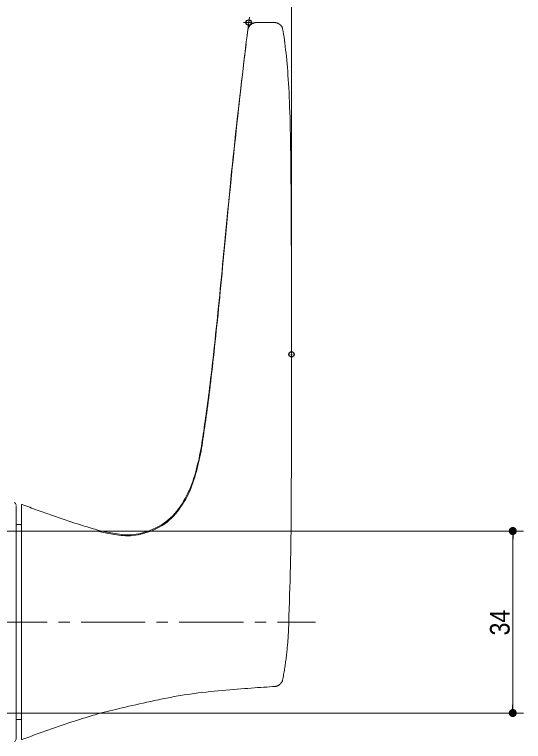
# Model space of a CAD drawing. Units: millimetres, scale not verified. Extents: x -606 to 606, y -304 to 304.
# Drawn here: x -132.4 to -37.3, y 15.2 to 151 of the extents above; entities that cross this region are included whole.
import ezdxf
from ezdxf.enums import TextEntityAlignment as Align

# ---------------------------------------------------------------- set-up
doc = ezdxf.new("R2010")
doc.units = ezdxf.units.MM
doc.header["$LTSCALE"] = 2
doc.header["$PDMODE"] = 32
doc.header["$PDSIZE"] = 1
doc.linetypes.add('USER1', pattern=[9.172222, 5.997222, -1.058333, 1.058333, -1.058333])
for name, color, linetype, lineweight in [('0-1_3一般', 7, 'Continuous', 15), ('0-2_2寸法-1', 7, 'Continuous', 5), ('0-3_0', 7, 'Continuous', 25)]:
    doc.layers.add(name, color=color, linetype=linetype, lineweight=lineweight)
doc.layers.add('0-4_Defpoints', color=7, linetype='Continuous')
doc.styles.add('ＭＳ Ｐゴシック', font='')
doc.styles.get('ＭＳ Ｐゴシック').set_extended_font_data('MS PGothic')

# ---------------------------------------------------------------- blocks, each defined once
blk = doc.blocks.new('_Dot')
at = {"layer": '0-3_0'}
blk.add_line((-1, 0), (-2, 0), dxfattribs=at)
for points in [[(0, 0), (-1, 0), (-0.992, 0.125)], [(0, 0), (-0.992, -0.125), (-1, 0)], [(0, 0), (-0.992, 0.125), (-0.969, 0.249)], [(0, 0), (-0.969, -0.249), (-0.992, -0.125)], [(0, 0), (-0.969, 0.249), (-0.93, 0.368)], [(0, 0), (-0.93, -0.368), (-0.969, -0.249)], [(0, 0), (-0.93, 0.368), (-0.876, 0.482)], [(0, 0), (-0.876, -0.482), (-0.93, -0.368)], [(0, 0), (-0.876, 0.482), (-0.809, 0.588)], [(0, 0), (-0.809, -0.588), (-0.876, -0.482)], [(0, 0), (-0.809, 0.588), (-0.729, 0.685)], [(0, 0), (-0.729, -0.685), (-0.809, -0.588)], [(0, 0), (-0.729, 0.685), (-0.637, 0.771)], [(0, 0), (-0.637, -0.771), (-0.729, -0.685)], [(0, 0), (-0.637, 0.771), (-0.536, 0.844)], [(0, 0), (-0.536, -0.844), (-0.637, -0.771)], [(0, 0), (-0.536, 0.844), (-0.426, 0.905)], [(0, 0), (-0.426, -0.905), (-0.536, -0.844)], [(0, 0), (-0.426, 0.905), (-0.309, 0.951)], [(0, 0), (-0.309, -0.951), (-0.426, -0.905)], [(0, 0), (-0.309, 0.951), (-0.187, 0.982)], [(0, 0), (-0.187, -0.982), (-0.309, -0.951)], [(0, 0), (-0.187, 0.982), (-0.063, 0.998)], [(0, 0), (-0.063, -0.998), (-0.187, -0.982)], [(0, 0), (-0.063, 0.998), (0.063, 0.998)], [(0, 0), (0.063, -0.998), (-0.063, -0.998)], [(0, 0), (0.063, 0.998), (0.187, 0.982)], [(0, 0), (0.187, 0.982), (0.309, 0.951)], [(0, 0), (0.309, 0.951), (0.426, 0.905)], [(0, 0), (0.426, 0.905), (0.536, 0.844)], [(0, 0), (0.536, 0.844), (0.637, 0.771)], [(0, 0), (0.637, 0.771), (0.729, 0.685)], [(0, 0), (0.729, 0.685), (0.809, 0.588)], [(0, 0), (0.809, 0.588), (0.876, 0.482)], [(0, 0), (0.876, 0.482), (0.93, 0.368)], [(0, 0), (0.93, 0.368), (0.969, 0.249)], [(0, 0), (0.969, 0.249), (0.992, 0.125)], [(0, 0), (0.992, 0.125), (1, 0)], [(0, 0), (0.187, -0.982), (0.063, -0.998)], [(0, 0), (0.309, -0.951), (0.187, -0.982)], [(0, 0), (0.426, -0.905), (0.309, -0.951)], [(0, 0), (0.536, -0.844), (0.426, -0.905)], [(0, 0), (0.637, -0.771), (0.536, -0.844)], [(0, 0), (0.729, -0.685), (0.637, -0.771)], [(0, 0), (0.809, -0.588), (0.729, -0.685)], [(0, 0), (0.876, -0.482), (0.809, -0.588)], [(0, 0), (0.93, -0.368), (0.876, -0.482)], [(0, 0), (0.969, -0.249), (0.93, -0.368)], [(0, 0), (0.992, -0.125), (0.969, -0.249)], [(0, 0), (1, 0), (0.992, -0.125)]]:
    blk.add_solid(points, dxfattribs=at)

msp = doc.modelspace()

# ---------------------------------------------------------------- linework, layer by layer
at = {"layer": '0-1_3一般', "lineweight": 5}
for p, q in [((-88.351, 149.488), (-89.674, 149.488)), ((-89.025, 146.657), (-88.551, 150.48))]:
    msp.add_line(p, q, dxfattribs=at)
at = {"layer": '0-1_3一般'}
for p, q in [((-87.405, 149.481), (-87.351, 149.488)), ((-87.351, 149.488), (-85.445, 149.488)), ((-82.514, 148.761), (-82.492, 148.728)), ((-82.337, 148.335), (-82.335, 148.325)), ((-132.173, 59.289), (-132.173, 58.203)), ((-131.173, 59.365), (-131.173, 37.488)), ((-131.04, 59.459), (-131.035, 59.458)), ((-132.173, 58.203), (-132.173, 45.288)), ((-131.673, 55.705), (-132.173, 55.705)), ((-131.66, 55.681), (-131.672, 55.68)), ((-117.037, 54.703), (-116.673, 54.597)), ((-116.672, 54.406), (-116.672, 54.395)), ((-132.173, 45.288), (-132.173, 29.688)), ((-132.173, 29.688), (-132.173, 16.773)), ((-83.695, 25.452), (-83.743, 25.445)), ((-132.173, 19.271), (-131.673, 19.271)), ((-131.185, 19.329), (-131.173, 19.332)), ((-132.173, 15.676), (-132.173, 15.687)), ((-130.681, 15.655), (-131.035, 15.518))]:
    msp.add_line(p, q, dxfattribs=at)
at = {"layer": '0-1_3一般', "linetype": 'USER1', "lineweight": 5}
msp.add_line((-266.756, 37.488), (-76.188, 37.488), dxfattribs=at)
at = {"layer": '0-1_3一般'}
for points in [[(-88.837, 148.173), (-88.824, 148.226), (-88.81, 148.278), (-88.794, 148.329), (-88.776, 148.379), (-88.758, 148.429), (-88.738, 148.477), (-88.716, 148.525), (-88.693, 148.572), (-88.669, 148.618), (-88.643, 148.663), (-88.615, 148.707), (-88.586, 148.75), (-88.556, 148.793), (-88.524, 148.835), (-88.491, 148.876), (-88.457, 148.916), (-88.421, 148.955), (-88.383, 148.994), (-88.344, 149.031), (-88.304, 149.068), (-88.262, 149.104), (-88.22, 149.138), (-88.178, 149.17), (-88.134, 149.201), (-88.09, 149.231), (-88.045, 149.259), (-88, 149.285), (-87.954, 149.31), (-87.907, 149.333), (-87.86, 149.355), (-87.812, 149.375), (-87.763, 149.394), (-87.714, 149.411), (-87.664, 149.426), (-87.614, 149.44), (-87.562, 149.453), (-87.51, 149.464), (-87.458, 149.473), (-87.405, 149.481)], [(-83.797, 149.488), (-84.424, 149.488), (-85.445, 149.488)], [(-83.796, 149.488), (-83.757, 149.485), (-83.718, 149.48), (-83.679, 149.475), (-83.64, 149.469), (-83.602, 149.463), (-83.564, 149.455), (-83.526, 149.447), (-83.488, 149.437), (-83.451, 149.427), (-83.414, 149.416), (-83.377, 149.404), (-83.34, 149.391), (-83.304, 149.378), (-83.268, 149.363), (-83.232, 149.348), (-83.197, 149.332), (-83.161, 149.315), (-83.126, 149.297), (-83.092, 149.278), (-83.057, 149.258), (-83.023, 149.238), (-82.99, 149.217), (-82.957, 149.195), (-82.925, 149.173), (-82.893, 149.15), (-82.862, 149.126), (-82.832, 149.102), (-82.802, 149.077), (-82.773, 149.052), (-82.744, 149.025), (-82.716, 148.999), (-82.689, 148.971), (-82.662, 148.943), (-82.636, 148.914), (-82.61, 148.885), (-82.585, 148.855), (-82.561, 148.824), (-82.537, 148.793), (-82.514, 148.761)], [(-90.806, 131.511), (-90.647, 132.922), (-90.487, 134.325), (-90.328, 135.704), (-90.171, 137.059), (-90.016, 138.389), (-89.862, 139.696), (-89.711, 140.979), (-89.561, 142.238), (-89.412, 143.473), (-89.266, 144.684), (-89.121, 145.871), (-88.978, 147.034), (-88.837, 148.173), (-88.837, 148.173)], [(-82.492, 148.728), (-82.487, 148.719), (-82.482, 148.709), (-82.477, 148.699), (-82.472, 148.69), (-82.467, 148.68), (-82.463, 148.67), (-82.458, 148.66), (-82.453, 148.65), (-82.449, 148.64), (-82.444, 148.631), (-82.44, 148.621), (-82.435, 148.611), (-82.431, 148.601), (-82.427, 148.591), (-82.423, 148.581), (-82.418, 148.571), (-82.414, 148.561), (-82.41, 148.551), (-82.406, 148.541), (-82.402, 148.531), (-82.398, 148.521), (-82.394, 148.511), (-82.391, 148.5), (-82.387, 148.49), (-82.383, 148.48), (-82.38, 148.47), (-82.376, 148.46), (-82.372, 148.449), (-82.369, 148.439), (-82.366, 148.429), (-82.362, 148.418), (-82.359, 148.408), (-82.356, 148.398), (-82.352, 148.387), (-82.349, 148.377), (-82.346, 148.367), (-82.343, 148.356), (-82.34, 148.346), (-82.337, 148.335)], [(-82.335, 148.325), (-82.247, 147.816), (-82.161, 147.289), (-82.078, 146.746), (-81.998, 146.185), (-81.92, 145.607), (-81.845, 145.012), (-81.773, 144.399), (-81.702, 143.769), (-81.635, 143.122), (-81.57, 142.457), (-81.507, 141.775), (-81.447, 141.076), (-81.39, 140.36), (-81.335, 139.626), (-81.283, 138.875), (-81.233, 138.098), (-81.186, 137.288), (-81.141, 136.443), (-81.099, 135.564), (-81.06, 134.652), (-81.023, 133.705), (-80.989, 132.725), (-80.958, 131.71), (-80.929, 130.662), (-80.903, 129.579), (-80.879, 128.463), (-80.858, 127.312), (-80.84, 126.128), (-80.824, 124.91), (-80.811, 123.657), (-80.799, 122.388), (-80.788, 121.119), (-80.778, 119.849), (-80.768, 118.58), (-80.759, 117.311), (-80.75, 116.042), (-80.742, 114.773), (-80.735, 113.503), (-80.728, 112.234)], [(-89.172, 145.472), (-89.307, 144.373), (-89.443, 143.249), (-89.581, 142.101), (-89.72, 140.928), (-89.86, 139.73), (-90.002, 138.508), (-90.144, 137.261), (-90.289, 135.989), (-90.434, 134.693), (-90.581, 133.372), (-90.729, 132.026), (-90.879, 130.656), (-91.028, 129.277), (-91.175, 127.899), (-91.321, 126.52), (-91.466, 125.14), (-91.608, 123.76), (-91.75, 122.38), (-91.889, 121), (-92.028, 119.619), (-92.164, 118.238), (-92.299, 116.856), (-92.433, 115.474), (-92.565, 114.094), (-92.695, 112.732), (-92.823, 111.393), (-92.949, 110.078), (-93.072, 108.786), (-93.194, 107.518), (-93.313, 106.273), (-93.43, 105.052), (-93.545, 103.854), (-93.658, 102.679), (-93.769, 101.528), (-93.878, 100.4), (-93.985, 99.294), (-94.091, 98.201), (-94.198, 97.119), (-94.304, 96.05)], [(-95.597, 84.542), (-95.495, 85.428), (-95.392, 86.338), (-95.287, 87.273), (-95.182, 88.231), (-95.075, 89.214), (-94.968, 90.211), (-94.861, 91.22), (-94.753, 92.242), (-94.646, 93.275), (-94.538, 94.321), (-94.429, 95.379), (-94.321, 96.448), (-94.212, 97.53), (-94.103, 98.624), (-93.994, 99.73), (-93.885, 100.848), (-93.775, 101.979), (-93.663, 103.132), (-93.549, 104.309), (-93.433, 105.51), (-93.315, 106.735), (-93.194, 107.984), (-93.071, 109.257), (-92.946, 110.554), (-92.818, 111.875), (-92.689, 113.219), (-92.557, 114.588), (-92.422, 115.981), (-92.286, 117.392), (-92.148, 118.805), (-92.007, 120.218), (-91.864, 121.63), (-91.719, 123.043), (-91.572, 124.455), (-91.423, 125.866), (-91.272, 127.278), (-91.119, 128.689), (-90.964, 130.1), (-90.806, 131.511)], [(-80.728, 112.234), (-80.722, 110.965), (-80.716, 109.696), (-80.711, 108.427), (-80.706, 107.158), (-80.702, 105.889), (-80.699, 104.62), (-80.696, 103.359), (-80.693, 102.116), (-80.69, 100.889), (-80.688, 99.679), (-80.686, 98.486), (-80.684, 97.31), (-80.682, 96.151), (-80.68, 95.009), (-80.678, 93.884), (-80.677, 92.776), (-80.676, 91.684), (-80.675, 90.61), (-80.674, 89.552), (-80.673, 88.512), (-80.673, 87.488), (-80.673, 86.167), (-80.674, 84.846), (-80.675, 83.526), (-80.676, 82.205), (-80.678, 80.884), (-80.679, 79.563), (-80.681, 78.243), (-80.683, 76.922), (-80.685, 75.601), (-80.687, 74.28), (-80.689, 72.959), (-80.692, 71.639), (-80.694, 70.318), (-80.697, 68.997), (-80.7, 67.676), (-80.703, 66.355), (-80.707, 65.034), (-80.71, 63.714)], [(-94.304, 96.05), (-94.41, 94.992), (-94.517, 93.946), (-94.623, 92.912), (-94.729, 91.889), (-94.835, 90.879), (-94.941, 89.88), (-95.046, 88.893), (-95.152, 87.918), (-95.258, 86.957), (-95.362, 86.02), (-95.465, 85.107), (-95.567, 84.216), (-95.668, 83.35), (-95.768, 82.507), (-95.866, 81.687), (-95.964, 80.891), (-96.06, 80.119), (-96.155, 79.37), (-96.249, 78.644), (-96.342, 77.943), (-96.434, 77.259), (-96.525, 76.588), (-96.616, 75.928), (-96.706, 75.28), (-96.796, 74.644), (-96.885, 74.02), (-96.973, 73.407), (-97.061, 72.806), (-97.149, 72.217), (-97.235, 71.64), (-97.321, 71.074), (-97.407, 70.52), (-97.496, 69.971), (-97.592, 69.424), (-97.694, 68.879), (-97.804, 68.334), (-97.919, 67.791), (-98.042, 67.25), (-98.171, 66.71)], [(-100.553, 60.576), (-100.282, 61.077), (-100.026, 61.585), (-99.785, 62.099), (-99.558, 62.619), (-99.347, 63.145), (-99.15, 63.677), (-98.968, 64.215), (-98.801, 64.758), (-98.646, 65.307), (-98.498, 65.857), (-98.356, 66.408), (-98.22, 66.96), (-98.089, 67.514), (-97.965, 68.068), (-97.847, 68.624), (-97.735, 69.181), (-97.629, 69.738), (-97.53, 70.297), (-97.436, 70.857), (-97.348, 71.418), (-97.263, 71.985), (-97.178, 72.564), (-97.092, 73.155), (-97.005, 73.757), (-96.917, 74.372), (-96.829, 74.999), (-96.74, 75.638), (-96.649, 76.288), (-96.558, 76.951), (-96.467, 77.626), (-96.374, 78.313), (-96.281, 79.011), (-96.186, 79.729), (-96.091, 80.471), (-95.994, 81.237), (-95.897, 82.027), (-95.798, 82.841), (-95.698, 83.679), (-95.597, 84.542)], [(-98.171, 66.71), (-98.307, 66.171), (-98.45, 65.633), (-98.599, 65.097), (-98.755, 64.562), (-98.918, 64.029), (-99.093, 63.501), (-99.283, 62.979), (-99.488, 62.464), (-99.708, 61.956), (-99.943, 61.454), (-100.192, 60.959), (-100.457, 60.47), (-100.736, 59.988), (-101.03, 59.513), (-101.338, 59.044), (-101.662, 58.582), (-102, 58.127), (-102.355, 57.693), (-102.726, 57.28), (-103.113, 56.89), (-103.517, 56.521), (-103.937, 56.175), (-104.374, 55.85), (-104.827, 55.547), (-105.297, 55.266), (-105.783, 55.007), (-106.285, 54.77), (-106.804, 54.555), (-107.334, 54.362), (-107.856, 54.191), (-108.368, 54.041), (-108.87, 53.913), (-109.363, 53.807), (-109.845, 53.723), (-110.318, 53.66), (-110.781, 53.619), (-111.235, 53.599), (-111.678, 53.601), (-112.112, 53.625)], [(-80.71, 63.714), (-80.714, 62.393), (-80.718, 61.072), (-80.723, 59.751), (-80.731, 58.43), (-80.741, 57.11), (-80.754, 55.789), (-80.769, 54.468), (-80.787, 53.148), (-80.808, 51.827), (-80.831, 50.507), (-80.857, 49.187), (-80.886, 47.866), (-80.917, 46.546), (-80.95, 45.226), (-80.987, 43.906), (-81.025, 42.586), (-81.067, 41.266), (-81.111, 39.946), (-81.157, 38.626), (-81.207, 37.306), (-81.258, 35.986), (-81.313, 34.667)], [(-116.673, 54.597), (-116.39, 54.531), (-116.094, 54.465), (-115.785, 54.4), (-115.464, 54.335), (-115.13, 54.27), (-114.783, 54.206), (-114.423, 54.141), (-114.05, 54.077), (-113.665, 54.014), (-113.267, 53.95), (-112.856, 53.887), (-112.432, 53.824), (-111.998, 53.777), (-111.554, 53.754), (-111.101, 53.755), (-110.638, 53.779), (-110.165, 53.827), (-109.683, 53.898), (-109.191, 53.993), (-108.69, 54.112), (-108.179, 54.255), (-107.658, 54.421), (-107.128, 54.611), (-106.59, 54.824), (-106.064, 55.06), (-105.556, 55.318), (-105.066, 55.598), (-104.594, 55.9), (-104.139, 56.224), (-103.702, 56.57), (-103.283, 56.938), (-102.882, 57.328), (-102.499, 57.74), (-102.133, 58.174), (-101.785, 58.631), (-101.455, 59.107), (-101.139, 59.59), (-100.839, 60.08), (-100.553, 60.576)], [(-131.173, 59.365), (-131.172, 59.37), (-131.172, 59.375), (-131.171, 59.379), (-131.17, 59.384), (-131.168, 59.388), (-131.167, 59.393), (-131.165, 59.397), (-131.164, 59.401), (-131.162, 59.405), (-131.159, 59.409), (-131.157, 59.413), (-131.154, 59.417), (-131.151, 59.421), (-131.148, 59.424), (-131.145, 59.428), (-131.142, 59.431), (-131.138, 59.434), (-131.134, 59.437), (-131.13, 59.441), (-131.126, 59.444), (-131.121, 59.446), (-131.117, 59.449), (-131.112, 59.451), (-131.108, 59.454), (-131.103, 59.456), (-131.099, 59.457), (-131.095, 59.459), (-131.09, 59.46), (-131.086, 59.461), (-131.081, 59.462), (-131.076, 59.463), (-131.072, 59.463), (-131.067, 59.463), (-131.063, 59.463), (-131.058, 59.463), (-131.054, 59.462), (-131.049, 59.461), (-131.044, 59.461), (-131.04, 59.459)], [(-131.035, 59.458), (-130.681, 59.321), (-130.327, 59.186), (-129.972, 59.051), (-129.618, 58.917), (-129.263, 58.783), (-128.907, 58.651), (-128.552, 58.519), (-128.196, 58.388), (-127.84, 58.257), (-127.483, 58.128), (-127.127, 57.999), (-126.77, 57.871), (-126.413, 57.744), (-126.055, 57.617), (-125.698, 57.491), (-125.34, 57.367), (-124.982, 57.242), (-124.623, 57.119), (-124.265, 56.996), (-123.906, 56.874), (-123.546, 56.753), (-123.187, 56.633), (-122.827, 56.513), (-122.467, 56.394), (-122.107, 56.276), (-121.747, 56.159), (-121.386, 56.042), (-121.025, 55.927), (-120.664, 55.812), (-120.302, 55.697), (-119.94, 55.584), (-119.578, 55.471), (-119.216, 55.359), (-118.853, 55.248), (-118.491, 55.137), (-118.127, 55.028), (-117.764, 54.919), (-117.401, 54.811), (-117.037, 54.703)], [(-131.173, 55.652), (-131.185, 55.655), (-131.197, 55.659), (-131.209, 55.661), (-131.222, 55.664), (-131.234, 55.667), (-131.246, 55.669), (-131.259, 55.672), (-131.271, 55.674), (-131.283, 55.676), (-131.296, 55.678), (-131.308, 55.68), (-131.32, 55.681), (-131.333, 55.683), (-131.345, 55.684), (-131.358, 55.686), (-131.37, 55.687), (-131.383, 55.687), (-131.395, 55.688), (-131.408, 55.689), (-131.42, 55.689), (-131.433, 55.69), (-131.445, 55.69), (-131.458, 55.69), (-131.47, 55.69), (-131.483, 55.69), (-131.495, 55.69), (-131.508, 55.69), (-131.521, 55.69), (-131.533, 55.689), (-131.546, 55.689), (-131.558, 55.688), (-131.571, 55.688), (-131.584, 55.687), (-131.596, 55.686), (-131.609, 55.685), (-131.622, 55.684), (-131.634, 55.683), (-131.647, 55.682), (-131.66, 55.681)], [(-116.673, 54.597), (-116.673, 54.596), (-116.673, 54.596), (-116.673, 54.595), (-116.673, 54.594), (-116.673, 54.592), (-116.673, 54.591), (-116.673, 54.589), (-116.672, 54.588), (-116.672, 54.586), (-116.672, 54.583), (-116.672, 54.581), (-116.672, 54.579), (-116.672, 54.576), (-116.672, 54.573), (-116.672, 54.57), (-116.672, 54.567), (-116.672, 54.563), (-116.672, 54.56), (-116.672, 54.556), (-116.672, 54.552), (-116.672, 54.548), (-116.672, 54.543), (-116.672, 54.538), (-116.672, 54.533), (-116.672, 54.527), (-116.672, 54.521), (-116.672, 54.514), (-116.672, 54.507), (-116.672, 54.5), (-116.672, 54.492), (-116.672, 54.484), (-116.672, 54.476), (-116.672, 54.467), (-116.672, 54.458), (-116.672, 54.448), (-116.672, 54.439), (-116.672, 54.428), (-116.672, 54.418), (-116.672, 54.406)], [(-112.112, 53.625), (-112.536, 53.671), (-112.949, 53.731), (-113.35, 53.792), (-113.738, 53.853), (-114.114, 53.915), (-114.477, 53.977), (-114.828, 54.04), (-115.167, 54.102), (-115.493, 54.166), (-115.807, 54.229), (-116.108, 54.293), (-116.396, 54.357), (-116.673, 54.422), (-116.673, 54.422)], [(-131.172, 15.606), (-131.173, 15.611), (-131.173, 37.488)], [(-81.313, 34.667), (-81.331, 34.396), (-81.35, 34.125), (-81.371, 33.855), (-81.392, 33.584), (-81.415, 33.314), (-81.439, 33.044), (-81.464, 32.774), (-81.49, 32.504), (-81.517, 32.235), (-81.546, 31.965), (-81.575, 31.696), (-81.606, 31.426), (-81.637, 31.157), (-81.67, 30.888), (-81.704, 30.62), (-81.739, 30.351), (-81.775, 30.082), (-81.812, 29.814), (-81.85, 29.546), (-81.89, 29.278), (-81.93, 29.01), (-81.972, 28.742), (-82.015, 28.474), (-82.059, 28.207), (-82.104, 27.939), (-82.15, 27.672), (-82.197, 27.405), (-82.245, 27.138), (-82.295, 26.871), (-82.345, 26.605)], [(-82.345, 26.605), (-82.361, 26.558), (-82.378, 26.513), (-82.397, 26.468), (-82.416, 26.425), (-82.436, 26.381), (-82.458, 26.339), (-82.481, 26.297), (-82.505, 26.256), (-82.53, 26.216), (-82.556, 26.177), (-82.583, 26.138), (-82.611, 26.1), (-82.641, 26.063), (-82.671, 26.027), (-82.703, 25.991), (-82.736, 25.957), (-82.77, 25.922), (-82.805, 25.889), (-82.841, 25.857), (-82.879, 25.825), (-82.917, 25.794), (-82.955, 25.764), (-82.995, 25.736), (-83.034, 25.709), (-83.075, 25.683), (-83.116, 25.658), (-83.157, 25.635), (-83.199, 25.613), (-83.241, 25.592), (-83.284, 25.572), (-83.328, 25.554), (-83.372, 25.537), (-83.416, 25.521), (-83.462, 25.506), (-83.507, 25.493), (-83.553, 25.481), (-83.6, 25.47), (-83.647, 25.46), (-83.695, 25.452)], [(-83.743, 25.445), (-84.251, 25.415), (-84.774, 25.383), (-85.311, 25.349), (-85.863, 25.313), (-86.431, 25.275), (-87.013, 25.234), (-87.61, 25.192), (-88.222, 25.147), (-88.849, 25.099), (-89.491, 25.05), (-90.148, 24.999), (-90.82, 24.945), (-91.507, 24.889), (-92.209, 24.831), (-92.925, 24.77), (-93.657, 24.708), (-94.402, 24.643), (-95.151, 24.573), (-95.898, 24.497), (-96.645, 24.415), (-97.39, 24.328), (-98.135, 24.234), (-98.879, 24.135), (-99.622, 24.03), (-100.364, 23.92), (-101.105, 23.803), (-101.845, 23.681), (-102.584, 23.553), (-103.323, 23.419), (-104.06, 23.279), (-104.797, 23.134), (-105.533, 22.982), (-106.268, 22.825), (-106.999, 22.664), (-107.715, 22.504), (-108.417, 22.347), (-109.104, 22.192), (-109.776, 22.039), (-110.433, 21.889)], [(-110.433, 21.889), (-111.075, 21.741), (-111.702, 21.594), (-112.314, 21.451), (-112.911, 21.309), (-113.493, 21.169), (-114.06, 21.032), (-114.613, 20.897), (-115.15, 20.764), (-115.673, 20.634), (-116.18, 20.505), (-116.673, 20.379)], [(-116.673, 20.379), (-117.037, 20.273), (-117.401, 20.165), (-117.764, 20.057), (-118.127, 19.948), (-118.491, 19.839), (-118.853, 19.728), (-119.216, 19.617), (-119.578, 19.505), (-119.94, 19.392), (-120.302, 19.279), (-120.664, 19.164), (-121.025, 19.049), (-121.386, 18.934), (-121.747, 18.817), (-122.107, 18.7), (-122.467, 18.582), (-122.827, 18.463), (-123.187, 18.343), (-123.546, 18.223), (-123.906, 18.102), (-124.265, 17.98), (-124.623, 17.857), (-124.982, 17.734), (-125.34, 17.61), (-125.698, 17.485), (-126.055, 17.359), (-126.413, 17.232), (-126.77, 17.105), (-127.127, 16.977), (-127.483, 16.848), (-127.84, 16.719), (-128.196, 16.588), (-128.552, 16.457), (-128.907, 16.325), (-129.263, 16.193), (-129.618, 16.059), (-129.972, 15.925), (-130.327, 15.79), (-130.681, 15.655)], [(-131.672, 19.29), (-131.659, 19.289), (-131.647, 19.287), (-131.634, 19.286), (-131.621, 19.285), (-131.609, 19.285), (-131.596, 19.284), (-131.584, 19.283), (-131.571, 19.283), (-131.558, 19.282), (-131.546, 19.282), (-131.533, 19.282), (-131.521, 19.282), (-131.508, 19.282), (-131.496, 19.283), (-131.483, 19.283), (-131.471, 19.284), (-131.458, 19.285), (-131.446, 19.285), (-131.433, 19.286), (-131.421, 19.288), (-131.408, 19.289), (-131.396, 19.29), (-131.383, 19.292), (-131.371, 19.293), (-131.358, 19.295), (-131.346, 19.297), (-131.334, 19.298), (-131.321, 19.3), (-131.309, 19.302), (-131.296, 19.305), (-131.284, 19.307), (-131.272, 19.309), (-131.259, 19.312), (-131.247, 19.314), (-131.234, 19.317), (-131.222, 19.32), (-131.21, 19.323), (-131.197, 19.326), (-131.185, 19.329)], [(-132.173, 16.773), (-132.173, 16.735), (-132.173, 16.696), (-132.173, 16.657), (-132.173, 16.618), (-132.173, 16.579), (-132.173, 16.541), (-132.173, 16.502), (-132.173, 16.463), (-132.173, 16.424), (-132.173, 16.386), (-132.173, 16.347), (-132.173, 16.308), (-132.173, 16.269), (-132.173, 16.23), (-132.173, 16.192), (-132.173, 16.153), (-132.173, 16.114), (-132.173, 16.075), (-132.173, 16.036), (-132.173, 15.998), (-132.173, 15.959), (-132.173, 15.92), (-132.173, 15.883), (-132.173, 15.849), (-132.173, 15.818), (-132.173, 15.79), (-132.173, 15.764), (-132.173, 15.742), (-132.173, 15.722), (-132.173, 15.704), (-132.173, 15.69), (-132.173, 15.678), (-132.173, 15.67), (-132.173, 15.664), (-132.173, 15.661), (-132.173, 15.66), (-132.173, 15.663), (-132.173, 15.668), (-132.173, 15.676)], [(-131.035, 15.518), (-131.04, 15.517), (-131.045, 15.516), (-131.049, 15.515), (-131.054, 15.514), (-131.058, 15.514), (-131.063, 15.513), (-131.067, 15.513), (-131.072, 15.513), (-131.077, 15.514), (-131.081, 15.514), (-131.086, 15.515), (-131.09, 15.516), (-131.095, 15.517), (-131.099, 15.519), (-131.103, 15.521), (-131.108, 15.523), (-131.112, 15.525), (-131.117, 15.527), (-131.121, 15.53), (-131.126, 15.533), (-131.13, 15.536), (-131.134, 15.539), (-131.138, 15.542), (-131.141, 15.545), (-131.145, 15.549), (-131.148, 15.552), (-131.151, 15.556), (-131.154, 15.559), (-131.157, 15.563), (-131.159, 15.567), (-131.161, 15.571), (-131.164, 15.575), (-131.165, 15.579), (-131.167, 15.583), (-131.168, 15.588), (-131.17, 15.592), (-131.171, 15.597), (-131.172, 15.601), (-131.172, 15.606)]]:
    msp.add_lwpolyline(points, dxfattribs=at)
for centre, start, end in [((-132.673, 59.36), 0.00009, 61.46836), ((-132.673, 15.616), 298.03624, 359.99991)]:
    msp.add_arc(centre, 0.5, start, end, dxfattribs=at)
at = {"layer": '0-2_2寸法-1'}
for p, q in [((-80.673, 89.488), (-80.673, 184.754)), ((-163.467, 54.488), (-37.318, 54.488)), ((-39.318, 21.989), (-39.318, 52.987)), ((-163.467, 20.488), (-37.318, 20.488))]:
    msp.add_line(p, q, dxfattribs=at)
at = {"layer": '0-4_Defpoints'}
for p in [(-88.674, 149.488), (-80.673, 87.488), (-39.318, 54.488)]:
    msp.add_point(p, dxfattribs=at)

# ---------------------------------------------------------------- block references
at = {"layer": '0-2_2寸法-1', "xscale": 0.7503418, "yscale": 0.7503418}
for p, rotation in [((-39.318, 54.488), 90), ((-39.318, 20.488), 270)]:
    msp.add_blockref('_Dot', p, dxfattribs=dict(at, rotation=rotation))

# ---------------------------------------------------------------- texts
at = {"layer": '0-2_2寸法-1', "style": 'ＭＳ Ｐゴシック', "width": 0.9}
msp.add_text('34', height=3.666, rotation=90, dxfattribs=at).set_placement((-38.812, 34.98), align=Align.BOTTOM_LEFT)

doc.saveas('drawing.dxf')
